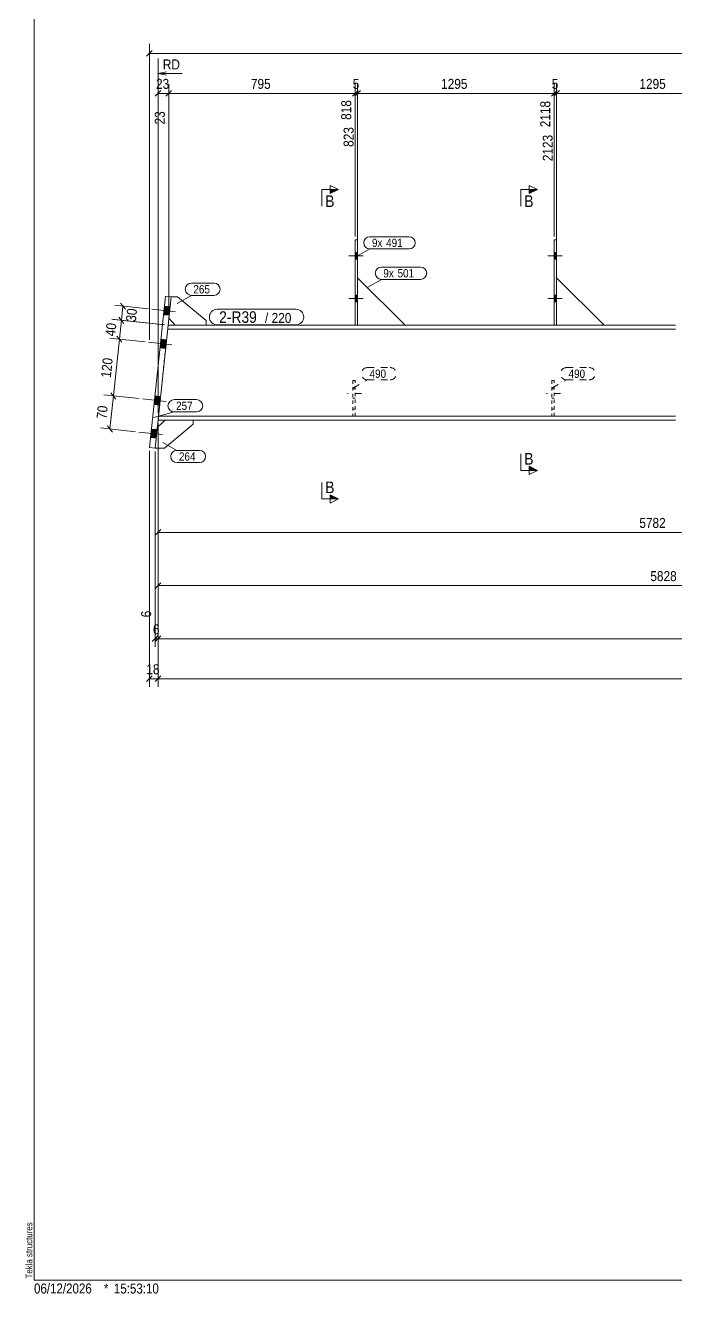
# Model space of a CAD drawing. Header units: millimetres. Extents: x 2 to 825, y 1 to 579.
# Drawn here: x 2.4 to 197.8, y 1 to 382.3 of the extents above; entities that cross this region are included whole.
import ezdxf

# ---------------------------------------------------------------- set-up
doc = ezdxf.new("R2010")
doc.units = ezdxf.units.MM
for name, pattern in [('XKITLINE00', [0]), ('XKITLINE01', [4, 1, -1, 1, -1]), ('XKITLINE02', [4, 2, -2])]:
    doc.linetypes.add(name, pattern=pattern)
for name, color, linetype, lineweight in [('Bolt', 3, 'Continuous', 0), ('Dimensions', 7, 'Continuous', 0), ('DrawingSheet', 5, 'Continuous', 0), ('OtherObjectType', 7, 'Continuous', 0), ('Part', 2, 'Continuous', 0), ('PartMark', 7, 'Continuous', 0), ('Section', 6, 'Continuous', 0)]:
    doc.layers.add(name, color=color, linetype=linetype, lineweight=lineweight)
doc.styles.add('ARIAL', font='ARIAL.TTF')
doc.styles.add('ARIAL_NARROW', font='ARIALN.TTF')

# ---------------------------------------------------------------- blocks, each defined once
blk = doc.blocks.new('*A12')
at = {"layer": 'Bolt'}
for points in [[(161.33, 313.97), (162.05, 313.97), (162.05, 311.97), (161.33, 311.97)], [(161.33, 313.97), (162.05, 313.97), (162.05, 311.97), (161.33, 311.97)], [(161.33, 301.11), (162.05, 301.11), (162.05, 299.11), (161.33, 299.11)], [(161.33, 301.11), (162.05, 301.11), (162.05, 299.11), (161.33, 299.11)]]:
    blk.add_hatch(color=3, dxfattribs=at).paths.add_polyline_path(points, flags=17)
at = {"layer": 'Bolt', "color": 3, "linetype": 'XKITLINE00', "lineweight": 0}
for p, q in [((163.71, 312.97), (159.42, 312.97)), ((163.71, 312.97), (159.42, 312.97)), ((162.05, 313.97), (161.33, 313.97)), ((162.05, 313.97), (161.33, 313.97)), ((162.05, 311.97), (161.33, 311.97)), ((162.05, 311.97), (161.33, 311.97)), ((163.71, 300.11), (159.42, 300.11)), ((163.71, 300.11), (159.42, 300.11)), ((162.05, 301.11), (161.33, 301.11)), ((162.05, 301.11), (161.33, 301.11)), ((162.05, 299.11), (161.33, 299.11)), ((162.05, 299.11), (161.33, 299.11))]:
    blk.add_line(p, q, dxfattribs=at)
blk = doc.blocks.new('*A13')
at = {"layer": 'Bolt', "color": 3, "linetype": 'XKITLINE02', "lineweight": 0}
for p, q in [((163.26, 271.61), (158.98, 271.61)), ((161.33, 273.02), (160.62, 273.02)), ((161.33, 270.21), (160.62, 270.21))]:
    blk.add_line(p, q, dxfattribs=at)
blk = doc.blocks.new('*A14')
at = {"layer": 'Bolt'}
for points in [[(101.52, 313.97), (102.23, 313.97), (102.23, 311.97), (101.52, 311.97)], [(101.52, 313.97), (102.23, 313.97), (102.23, 311.97), (101.52, 311.97)], [(101.52, 301.11), (102.23, 301.11), (102.23, 299.11), (101.52, 299.11)], [(101.52, 301.11), (102.23, 301.11), (102.23, 299.11), (101.52, 299.11)]]:
    blk.add_hatch(color=3, dxfattribs=at).paths.add_polyline_path(points, flags=17)
at = {"layer": 'Bolt', "color": 3, "linetype": 'XKITLINE00', "lineweight": 0}
for p, q in [((103.89, 312.97), (99.61, 312.97)), ((103.89, 312.97), (99.61, 312.97)), ((102.23, 313.97), (101.52, 313.97)), ((102.23, 313.97), (101.52, 313.97)), ((102.23, 311.97), (101.52, 311.97)), ((102.23, 311.97), (101.52, 311.97)), ((103.89, 300.11), (99.61, 300.11)), ((103.89, 300.11), (99.61, 300.11)), ((102.23, 301.11), (101.52, 301.11)), ((102.23, 301.11), (101.52, 301.11)), ((102.23, 299.11), (101.52, 299.11)), ((102.23, 299.11), (101.52, 299.11))]:
    blk.add_line(p, q, dxfattribs=at)
blk = doc.blocks.new('*A15')
at = {"layer": 'Bolt', "color": 3, "linetype": 'XKITLINE02', "lineweight": 0}
for p, q in [((103.45, 271.61), (99.16, 271.61)), ((101.52, 273.02), (100.81, 273.02)), ((101.52, 270.21), (100.81, 270.21))]:
    blk.add_line(p, q, dxfattribs=at)
blk = doc.blocks.new('*A17')
at = {"layer": 'Bolt'}
for points in [[(45.59, 295.1), (43.89, 295.28), (44.16, 297.83), (45.86, 297.65)], [(45.59, 295.1), (43.89, 295.28), (44.16, 297.83), (45.86, 297.65)], [(44.54, 285.15), (42.84, 285.33), (43.11, 287.89), (44.81, 287.71)], [(44.54, 285.15), (42.84, 285.33), (43.11, 287.89), (44.81, 287.71)], [(42.74, 268.1), (41.04, 268.28), (41.31, 270.84), (43.01, 270.66)], [(42.74, 268.1), (41.04, 268.28), (41.31, 270.84), (43.01, 270.66)], [(41.7, 258.16), (39.99, 258.34), (40.26, 260.9), (41.97, 260.72)], [(41.7, 258.16), (39.99, 258.34), (40.26, 260.9), (41.97, 260.72)]]:
    blk.add_hatch(color=3, dxfattribs=at).paths.add_polyline_path(points, flags=17)
at = {"layer": 'Bolt', "color": 3, "linetype": 'XKITLINE00', "lineweight": 0}
for p, q in [((44.16, 297.83), (45.86, 297.65)), ((44.16, 297.83), (45.86, 297.65)), ((40.4, 296.94), (47.5, 296.19)), ((40.4, 296.94), (47.5, 296.19)), ((43.89, 295.28), (45.59, 295.1)), ((43.89, 295.28), (45.59, 295.1)), ((39.35, 286.99), (46.45, 286.24)), ((39.35, 286.99), (46.45, 286.24)), ((43.11, 287.89), (44.81, 287.71)), ((43.11, 287.89), (44.81, 287.71)), ((42.84, 285.33), (44.54, 285.15)), ((42.84, 285.33), (44.54, 285.15)), ((41.31, 270.84), (43.01, 270.66)), ((41.31, 270.84), (43.01, 270.66)), ((37.55, 269.94), (44.66, 269.19)), ((37.55, 269.94), (44.66, 269.19)), ((41.04, 268.28), (42.74, 268.1)), ((41.04, 268.28), (42.74, 268.1)), ((36.5, 260), (43.61, 259.25)), ((36.5, 260), (43.61, 259.25)), ((40.26, 260.9), (41.97, 260.72)), ((40.26, 260.9), (41.97, 260.72)), ((39.99, 258.34), (41.7, 258.16)), ((39.99, 258.34), (41.7, 258.16))]:
    blk.add_line(p, q, dxfattribs=at)
blk = doc.blocks.new('*A18')
at = {"layer": 'Part', "color": 7, "linetype": 'XKITLINE01', "lineweight": 0}
for p, q in [((45.28, 292.11), (42.26, 263.54)), ((102.23, 292.11), (101.52, 292.11)), ((162.05, 292.11), (161.33, 292.11))]:
    blk.add_line(p, q, dxfattribs=at)
at = {"layer": 'Part', "color": 2, "linetype": 'XKITLINE00', "lineweight": 0}
for p, q in [((78.13, 290.9), (45.15, 290.9)), ((78.13, 292.11), (45.28, 292.11)), ((101.52, 292.11), (78.23, 292.11)), ((137.95, 290.9), (78.23, 290.9)), ((137.95, 292.11), (102.23, 292.11)), ((161.33, 292.11), (138.05, 292.11)), ((197.76, 290.9), (138.05, 290.9)), ((197.76, 292.11), (162.05, 292.11)), ((42.26, 263.54), (78.13, 263.54)), ((78.13, 264.76), (42.39, 264.76)), ((137.95, 264.76), (78.23, 264.76)), ((78.23, 263.54), (137.95, 263.54)), ((197.76, 264.76), (138.05, 264.76)), ((138.05, 263.54), (197.76, 263.54))]:
    blk.add_line(p, q, dxfattribs=at)
blk = doc.blocks.new('*A37')
at = {"layer": 'Part', "color": 2, "linetype": 'XKITLINE00', "lineweight": 0}
for p, q in [((162.05, 317.83), (161.33, 317.83)), ((161.33, 292.11), (161.33, 317.83)), ((162.05, 317.83), (162.05, 292.11)), ((162.05, 292.11), (161.33, 292.11))]:
    blk.add_line(p, q, dxfattribs=at)
blk = doc.blocks.new('*A38')
at = {"layer": 'Part', "color": 2, "linetype": 'XKITLINE00', "lineweight": 0}
blk.add_line((176.33, 292.11), (162.05, 306.4), dxfattribs=at)
at = {"layer": 'Part', "color": 7, "linetype": 'XKITLINE01', "lineweight": 0}
for p, q in [((162.05, 306.4), (162.05, 292.11)), ((162.05, 292.11), (176.33, 292.11))]:
    blk.add_line(p, q, dxfattribs=at)
blk = doc.blocks.new('*A39')
at = {"layer": 'Part', "color": 7, "linetype": 'XKITLINE01', "lineweight": 0}
for p, q in [((160.62, 275.47), (160.62, 264.76)), ((161.33, 275.47), (160.62, 275.47)), ((161.33, 264.76), (161.33, 275.47)), ((160.62, 266.9), (161.33, 266.9)), ((160.62, 264.76), (161.33, 264.76))]:
    blk.add_line(p, q, dxfattribs=at)
blk = doc.blocks.new('*A40')
at = {"layer": 'Part', "color": 2, "linetype": 'XKITLINE00', "lineweight": 0}
for p, q in [((102.23, 317.83), (101.52, 317.83)), ((101.52, 292.11), (101.52, 317.83)), ((102.23, 317.83), (102.23, 292.11)), ((102.23, 292.11), (101.52, 292.11))]:
    blk.add_line(p, q, dxfattribs=at)
blk = doc.blocks.new('*A41')
at = {"layer": 'Part', "color": 2, "linetype": 'XKITLINE00', "lineweight": 0}
blk.add_line((116.52, 292.11), (102.23, 306.4), dxfattribs=at)
at = {"layer": 'Part', "color": 7, "linetype": 'XKITLINE01', "lineweight": 0}
for p, q in [((102.23, 306.4), (102.23, 292.11)), ((102.23, 292.11), (116.52, 292.11))]:
    blk.add_line(p, q, dxfattribs=at)
blk = doc.blocks.new('*A42')
at = {"layer": 'Part', "color": 7, "linetype": 'XKITLINE01', "lineweight": 0}
for p, q in [((100.81, 275.47), (100.81, 264.76)), ((101.52, 275.47), (100.81, 275.47)), ((101.52, 264.76), (101.52, 275.47)), ((100.81, 266.9), (101.52, 266.9)), ((100.81, 264.76), (101.52, 264.76))]:
    blk.add_line(p, q, dxfattribs=at)
blk = doc.blocks.new('*A47')
at = {"layer": 'Part', "color": 2, "linetype": 'XKITLINE00', "lineweight": 0}
for p, q in [((42.04, 261.41), (44.41, 263.54)), ((52.81, 263.54), (52.81, 262.32)), ((52.81, 262.32), (44.24, 255.18)), ((44.24, 255.18), (41.38, 255.18))]:
    blk.add_line(p, q, dxfattribs=at)
at = {"layer": 'Part', "color": 7, "linetype": 'XKITLINE01', "lineweight": 0}
for p, q in [((44.41, 263.54), (52.81, 263.54)), ((41.38, 255.18), (42.04, 261.41))]:
    blk.add_line(p, q, dxfattribs=at)
blk = doc.blocks.new('*A48')
at = {"layer": 'Part', "color": 7, "linetype": 'XKITLINE01', "lineweight": 0}
for p, q in [((46.18, 300.64), (45.5, 294.24)), ((47.42, 292.11), (56.71, 292.11))]:
    blk.add_line(p, q, dxfattribs=at)
at = {"layer": 'Part', "color": 2, "linetype": 'XKITLINE00', "lineweight": 0}
for p, q in [((46.18, 300.64), (48.13, 300.64)), ((48.13, 300.64), (56.71, 293.49)), ((45.5, 294.24), (47.42, 292.11)), ((56.71, 292.11), (56.71, 293.49))]:
    blk.add_line(p, q, dxfattribs=at)
blk = doc.blocks.new('*A49')
at = {"layer": 'Part', "color": 2, "linetype": 'XKITLINE00', "lineweight": 0}
for p, q in [((39.68, 255.36), (44.47, 300.82)), ((41.38, 255.18), (46.18, 300.64)), ((44.47, 300.82), (46.18, 300.64)), ((41.38, 255.18), (39.68, 255.36))]:
    blk.add_line(p, q, dxfattribs=at)
blk = doc.blocks.new('*A118')
at = {"layer": 'DrawingSheet', "color": 5, "linetype": 'XKITLINE00', "lineweight": 0}
for p, q in [((5, 579), (5, 5)), ((5, 5), (825, 5))]:
    blk.add_line(p, q, dxfattribs=at)
at = {"layer": 'DrawingSheet', "color": 5, "style": 'ARIAL', "width": 0.85}
blk.add_text('Tekla structures', height=2, rotation=90, dxfattribs=at).set_placement((4.5, 5.5))
blk = doc.blocks.new('*A125')
at = {"layer": 'OtherObjectType', "color": 7, "style": 'ARIAL_NARROW', "width": 1.008832}
for s, p in [('06/12/2026', (4.99, 1)), ('*', (26, 1)), ('15:53:10', (29, 1))]:
    blk.add_text(s, height=3, dxfattribs=at).set_placement(p)
blk = doc.blocks.new('*A131')
at = {"layer": 'Dimensions', "color": 7, "linetype": 'XKITLINE00', "lineweight": 0}
for p, q in [((40.52, 374.68), (38.83, 372.98)), ((39.68, 287.68), (39.68, 376.68)), ((39.68, 373.83), (668.71, 373.83))]:
    blk.add_line(p, q, dxfattribs=at)
at = {"layer": 'Dimensions', "color": 3}
blk.add_point((39.68, 373.83), dxfattribs=at)
blk = doc.blocks.new('*A132')
at = {"layer": 'Dimensions', "color": 7, "linetype": 'XKITLINE00', "lineweight": 0}
for p, q in [((42.26, 262.54), (42.26, 183.43)), ((39.68, 254.36), (39.68, 183.43)), ((40.52, 186.68), (38.83, 184.98)), ((39.68, 185.83), (42.26, 185.83)), ((43.11, 186.68), (41.41, 184.98))]:
    blk.add_line(p, q, dxfattribs=at)
at = {"layer": 'Dimensions', "color": 3}
for p in [(39.68, 185.83), (42.26, 185.83)]:
    blk.add_point(p, dxfattribs=at)
at = {"layer": 'Dimensions', "color": 3, "style": 'ARIAL', "width": 0.85}
blk.add_text('18', height=3, dxfattribs=at).set_placement((38.74, 187.18))
blk = doc.blocks.new('*A133')
at = {"layer": 'Dimensions', "color": 7, "linetype": 'XKITLINE00', "lineweight": 0}
for p, q in [((42.26, 262.54), (42.26, 195.43)), ((41.38, 254.18), (41.38, 195.43)), ((42.23, 198.68), (40.53, 196.98)), ((43.11, 198.68), (41.41, 196.98)), ((41.38, 197.83), (42.26, 197.83))]:
    blk.add_line(p, q, dxfattribs=at)
at = {"layer": 'Dimensions', "color": 3}
for p in [(41.38, 197.83), (42.26, 197.83)]:
    blk.add_point(p, dxfattribs=at)
at = {"layer": 'Dimensions', "color": 3, "style": 'ARIAL', "width": 0.85}
blk.add_text('6', height=3, rotation=90.0002, dxfattribs=at).set_placement((40.18, 204.29))
blk.add_text('6', height=3, dxfattribs=at).set_placement((40.71, 199.18))
blk = doc.blocks.new('*A134')
at = {"layer": 'Dimensions', "color": 7, "linetype": 'XKITLINE00', "lineweight": 0}
for p, q in [((103.08, 362.68), (101.39, 360.98)), ((102.23, 307.4), (102.23, 364.68)), ((162.18, 362.68), (160.49, 360.98)), ((161.33, 318.83), (161.33, 364.68)), ((102.23, 361.83), (161.33, 361.83))]:
    blk.add_line(p, q, dxfattribs=at)
at = {"layer": 'Dimensions', "color": 3}
for p in [(102.23, 361.83), (161.33, 361.83)]:
    blk.add_point(p, dxfattribs=at)
at = {"layer": 'Dimensions', "color": 3, "style": 'ARIAL', "width": 0.85}
blk.add_text('1295', height=3, dxfattribs=at).set_placement((127.33, 363.18))
blk.add_text('2118', height=3, rotation=90.0002, dxfattribs=at).set_placement((160.13, 351.63))
blk = doc.blocks.new('*A135')
at = {"layer": 'Dimensions', "color": 7, "linetype": 'XKITLINE00', "lineweight": 0}
for p, q in [((162.18, 362.68), (160.49, 360.98)), ((162.9, 362.68), (161.2, 360.98)), ((161.33, 318.83), (161.33, 364.68)), ((162.05, 307.4), (162.05, 364.68)), ((161.33, 361.83), (162.05, 361.83))]:
    blk.add_line(p, q, dxfattribs=at)
at = {"layer": 'Dimensions', "color": 3}
for p in [(161.33, 361.83), (162.05, 361.83)]:
    blk.add_point(p, dxfattribs=at)
at = {"layer": 'Dimensions', "color": 3, "style": 'ARIAL', "width": 0.85}
blk.add_text('5', height=3, dxfattribs=at).set_placement((160.58, 363.18))
blk.add_text('2123', height=3, rotation=90.0002, dxfattribs=at).set_placement((160.85, 341.43))
blk = doc.blocks.new('*A136')
at = {"layer": 'Dimensions', "color": 7, "linetype": 'XKITLINE00', "lineweight": 0}
for p, q in [((162.9, 362.68), (161.2, 360.98)), ((162.05, 307.4), (162.05, 364.68)), ((221.54, 362.68), (219.84, 360.98)), ((220.69, 318.83), (220.69, 364.68)), ((162.05, 361.83), (220.69, 361.83))]:
    blk.add_line(p, q, dxfattribs=at)
at = {"layer": 'Dimensions', "color": 3}
for p in [(162.05, 361.83), (220.69, 361.83)]:
    blk.add_point(p, dxfattribs=at)
at = {"layer": 'Dimensions', "color": 3, "style": 'ARIAL', "width": 0.85}
blk.add_text('1295', height=3, dxfattribs=at).set_placement((186.92, 363.18))
blk.add_text('3418', height=3, rotation=90.0002, dxfattribs=at).set_placement((219.49, 351.63))
blk = doc.blocks.new('*A152')
at = {"layer": 'Dimensions', "color": 7, "linetype": 'XKITLINE00', "lineweight": 0}
for p, q in [((36.56, 270.05), (26.02, 271.16)), ((27.8, 260.92), (28.85, 270.86)), ((28.1, 271.79), (29.61, 269.93)), ((35.51, 260.1), (24.97, 261.22)), ((27.05, 261.85), (28.56, 259.98))]:
    blk.add_line(p, q, dxfattribs=at)
at = {"layer": 'Dimensions', "color": 3}
for p in [(28.85, 270.86), (27.8, 260.92)]:
    blk.add_point(p, dxfattribs=at)
at = {"layer": 'Dimensions', "color": 3, "style": 'ARIAL', "width": 0.85}
blk.add_text('70', height=3, rotation=83.9784, dxfattribs=at).set_placement((26.75, 263.82))
blk = doc.blocks.new('*A153')
at = {"layer": 'Dimensions', "color": 7, "linetype": 'XKITLINE00', "lineweight": 0}
for p, q in [((38.36, 287.1), (27.82, 288.21)), ((28.85, 270.86), (30.65, 287.91)), ((29.89, 288.84), (31.4, 286.98)), ((36.56, 270.05), (26.02, 271.16)), ((28.1, 271.79), (29.61, 269.93))]:
    blk.add_line(p, q, dxfattribs=at)
at = {"layer": 'Dimensions', "color": 3}
for p in [(30.65, 287.91), (28.85, 270.86)]:
    blk.add_point(p, dxfattribs=at)
at = {"layer": 'Dimensions', "color": 3, "style": 'ARIAL', "width": 0.85}
blk.add_text('120', height=3, rotation=83.9784, dxfattribs=at).set_placement((28.06, 276.21))
blk = doc.blocks.new('*A154')
at = {"layer": 'Dimensions', "color": 7, "linetype": 'XKITLINE00', "lineweight": 0}
for p, q in [((44.28, 292.22), (28.41, 293.89)), ((30.49, 294.53), (32, 292.66)), ((30.65, 287.91), (31.25, 293.59)), ((38.36, 287.1), (27.82, 288.21)), ((29.89, 288.84), (31.4, 286.98))]:
    blk.add_line(p, q, dxfattribs=at)
at = {"layer": 'Dimensions', "color": 3}
for p in [(31.25, 293.59), (30.65, 287.91)]:
    blk.add_point(p, dxfattribs=at)
at = {"layer": 'Dimensions', "color": 3, "style": 'ARIAL', "width": 0.85}
blk.add_text('40', height=3, rotation=83.9784, dxfattribs=at).set_placement((29.37, 288.68))
blk = doc.blocks.new('*A155')
at = {"layer": 'Dimensions', "color": 7, "linetype": 'XKITLINE00', "lineweight": 0}
for p, q in [((39.4, 297.04), (29.31, 298.11)), ((30.94, 298.79), (32.45, 296.92)), ((31.25, 293.59), (31.7, 297.85)), ((44.28, 292.22), (28.86, 293.84)), ((30.49, 294.53), (32, 292.66))]:
    blk.add_line(p, q, dxfattribs=at)
at = {"layer": 'Dimensions', "color": 3}
for p in [(31.7, 297.85), (31.25, 293.59)]:
    blk.add_point(p, dxfattribs=at)
at = {"layer": 'Dimensions', "color": 3, "style": 'ARIAL', "width": 0.85}
blk.add_text('30', height=3, rotation=83.9784, dxfattribs=at).set_placement((35.57, 293.05))
blk = doc.blocks.new('*A158')
at = {"layer": 'PartMark', "color": 7, "linetype": 'XKITLINE00', "lineweight": 0}
for p, q in [((43.71, 256.89), (47.95, 254.5)), ((47.95, 254.5), (54.71, 254.5)), ((47.95, 250.8), (54.71, 250.8))]:
    blk.add_line(p, q, dxfattribs=at)
for centre, start, end in [((47.95, 252.65), 90, 270), ((54.71, 252.65), 270, 90)]:
    blk.add_arc(centre, 1.85, start, end, dxfattribs=at)
at = {"layer": 'PartMark', "color": 3, "style": 'ARIAL', "width": 0.85}
blk.add_text('264', height=2.5, dxfattribs=at).set_placement((48.55, 251.4))
blk = doc.blocks.new('*A159')
at = {"layer": 'PartMark', "color": 7, "linetype": 'XKITLINE00', "lineweight": 0}
for p, q in [((52.3, 304.77), (59.07, 304.77)), ((48.06, 298.68), (52.3, 301.07)), ((52.3, 301.07), (59.07, 301.07))]:
    blk.add_line(p, q, dxfattribs=at)
for centre, start, end in [((52.3, 302.92), 90, 270), ((59.07, 302.92), 270, 90)]:
    blk.add_arc(centre, 1.85, start, end, dxfattribs=at)
at = {"layer": 'PartMark', "color": 3, "style": 'ARIAL', "width": 0.85}
blk.add_text('265', height=2.5, dxfattribs=at).set_placement((52.9, 301.67))
blk = doc.blocks.new('*A160')
at = {"layer": 'PartMark', "color": 7, "linetype": 'XKITLINE00', "lineweight": 0}
for p, q in [((47.09, 269.75), (53.85, 269.75)), ((41.02, 264.4), (47.09, 266.05)), ((47.09, 266.05), (53.85, 266.05))]:
    blk.add_line(p, q, dxfattribs=at)
for centre, start, end in [((47.09, 267.9), 90, 270), ((53.85, 267.9), 270, 90)]:
    blk.add_arc(centre, 1.85, start, end, dxfattribs=at)
at = {"layer": 'PartMark', "color": 3, "style": 'ARIAL', "width": 0.85}
blk.add_text('257', height=2.5, dxfattribs=at).set_placement((47.69, 266.65))
blk = doc.blocks.new('*A161')
at = {"layer": 'PartMark', "color": 7, "linetype": 'XKITLINE02', "lineweight": 0}
for p, q in [((165.05, 279.38), (171.81, 279.38)), ((160.8, 273.29), (165.05, 275.68)), ((165.05, 275.68), (171.81, 275.68))]:
    blk.add_line(p, q, dxfattribs=at)
for centre, start, end in [((165.05, 277.53), 90, 270), ((171.81, 277.53), 270, 90)]:
    blk.add_arc(centre, 1.85, start, end, dxfattribs=at)
at = {"layer": 'PartMark', "color": 3, "style": 'ARIAL', "width": 0.85}
blk.add_text('490', height=2.5, dxfattribs=at).set_placement((165.65, 276.28))
blk = doc.blocks.new('*A162')
at = {"layer": 'PartMark', "color": 7, "linetype": 'XKITLINE02', "lineweight": 0}
for p, q in [((105.23, 279.38), (112, 279.38)), ((100.99, 273.29), (105.23, 275.68)), ((105.23, 275.68), (112, 275.68))]:
    blk.add_line(p, q, dxfattribs=at)
for centre, start, end in [((105.23, 277.53), 90, 270), ((112, 277.53), 270, 90)]:
    blk.add_arc(centre, 1.85, start, end, dxfattribs=at)
at = {"layer": 'PartMark', "color": 3, "style": 'ARIAL', "width": 0.85}
blk.add_text('490', height=2.5, dxfattribs=at).set_placement((105.83, 276.28))
blk = doc.blocks.new('*A167')
at = {"layer": 'PartMark', "color": 7, "linetype": 'XKITLINE00', "lineweight": 0}
for p, q in [((60.03, 296.91), (83.68, 296.91)), ((60.03, 292.21), (83.68, 292.21))]:
    blk.add_line(p, q, dxfattribs=at)
for centre, start, end in [((60.03, 294.56), 90, 270), ((83.68, 294.56), 270, 90)]:
    blk.add_arc(centre, 2.35, start, end, dxfattribs=at)
at = {"layer": 'PartMark', "color": 1, "style": 'ARIAL', "width": 0.85}
blk.add_text('2-R39', height=3.5, dxfattribs=at).set_placement((60.63, 292.81))
at = {"layer": 'PartMark', "color": 3, "style": 'ARIAL', "width": 0.85}
for s, p in [('/', (74.39, 292.81)), ('220', (76.4, 292.81))]:
    blk.add_text(s, height=3, dxfattribs=at).set_placement(p)
blk = doc.blocks.new('*A169')
at = {"layer": 'PartMark', "color": 7, "linetype": 'XKITLINE00', "lineweight": 0}
for p, q in [((109.38, 309.59), (121.16, 309.59)), ((105.13, 303.5), (109.38, 305.89)), ((109.38, 305.89), (121.16, 305.89))]:
    blk.add_line(p, q, dxfattribs=at)
for centre, start, end in [((109.38, 307.74), 90, 270), ((121.16, 307.74), 270, 90)]:
    blk.add_arc(centre, 1.85, start, end, dxfattribs=at)
at = {"layer": 'PartMark', "color": 3, "style": 'ARIAL', "width": 0.85}
for s, p in [('9x', (109.98, 306.49)), ('501', (114.25, 306.49))]:
    blk.add_text(s, height=2.5, dxfattribs=at).set_placement(p)
blk = doc.blocks.new('*A170')
at = {"layer": 'PartMark', "color": 7, "linetype": 'XKITLINE00', "lineweight": 0}
for p, q in [((105.95, 318.74), (117.73, 318.74)), ((101.7, 312.64), (105.95, 315.04)), ((105.95, 315.04), (117.73, 315.04))]:
    blk.add_line(p, q, dxfattribs=at)
for centre, start, end in [((105.95, 316.89), 90, 270), ((117.73, 316.89), 270, 90)]:
    blk.add_arc(centre, 1.85, start, end, dxfattribs=at)
at = {"layer": 'PartMark', "color": 3, "style": 'ARIAL', "width": 0.85}
for s, p in [('9x', (106.55, 315.64)), ('491', (110.82, 315.64))]:
    blk.add_text(s, height=2.5, dxfattribs=at).set_placement(p)
blk = doc.blocks.new('*A176')
at = {"layer": 'Section'}
for points in [[(94.02, 332.92), (96.52, 332.92), (94.02, 331.67)], [(94.02, 241.13), (96.52, 239.88), (94.02, 239.88)]]:
    blk.add_hatch(color=3, dxfattribs=at).paths.add_polyline_path(points, flags=17)
at = {"layer": 'Section', "color": 1, "linetype": 'XKITLINE00', "lineweight": 0}
for p, q in [((91.52, 332.92), (91.52, 327.92)), ((91.52, 332.92), (96.52, 332.92)), ((91.52, 239.88), (91.52, 244.88)), ((91.52, 239.88), (96.52, 239.88))]:
    blk.add_line(p, q, dxfattribs=at)
at = {"layer": 'Section', "color": 3, "linetype": 'XKITLINE00', "lineweight": 0}
for p, q in [((94.02, 331.67), (94.02, 334.17)), ((94.02, 334.17), (96.52, 332.92)), ((96.52, 332.92), (94.02, 331.67)), ((96.52, 239.88), (94.02, 241.13)), ((94.02, 241.13), (94.02, 238.63)), ((96.52, 239.88), (94.02, 238.63))]:
    blk.add_line(p, q, dxfattribs=at)
at = {"layer": 'Section', "color": 7, "style": 'ARIAL', "width": 0.85}
for p in [(92.52, 327.67), (92.52, 241.63)]:
    blk.add_text('B', height=3.5, dxfattribs=at).set_placement(p)
blk = doc.blocks.new('*A177')
at = {"layer": 'Section'}
for points in [[(153.83, 332.92), (156.33, 332.92), (153.83, 331.67)], [(153.83, 249.7), (156.33, 248.45), (153.83, 248.45)]]:
    blk.add_hatch(color=3, dxfattribs=at).paths.add_polyline_path(points, flags=17)
at = {"layer": 'Section', "color": 1, "linetype": 'XKITLINE00', "lineweight": 0}
for p, q in [((151.33, 332.92), (151.33, 327.92)), ((151.33, 332.92), (156.33, 332.92)), ((151.33, 248.45), (151.33, 253.45)), ((151.33, 248.45), (156.33, 248.45))]:
    blk.add_line(p, q, dxfattribs=at)
at = {"layer": 'Section', "color": 3, "linetype": 'XKITLINE00', "lineweight": 0}
for p, q in [((153.83, 331.67), (153.83, 334.17)), ((153.83, 334.17), (156.33, 332.92)), ((156.33, 332.92), (153.83, 331.67)), ((156.33, 248.45), (153.83, 249.7)), ((153.83, 249.7), (153.83, 247.2)), ((156.33, 248.45), (153.83, 247.2))]:
    blk.add_line(p, q, dxfattribs=at)
at = {"layer": 'Section', "color": 7, "style": 'ARIAL', "width": 0.85}
for p in [(152.33, 327.67), (152.33, 250.2)]:
    blk.add_text('B', height=3.5, dxfattribs=at).set_placement(p)
blk = doc.blocks.new('*A179')
at = {"layer": 'Dimensions', "color": 7, "linetype": 'XKITLINE00', "lineweight": 0}
for p, q in [((42.26, 262.54), (42.26, 183.43)), ((43.11, 186.68), (41.41, 184.98)), ((42.26, 185.83), (666.99, 185.83))]:
    blk.add_line(p, q, dxfattribs=at)
at = {"layer": 'Dimensions', "color": 3}
blk.add_point((42.26, 185.83), dxfattribs=at)
blk = doc.blocks.new('*A181')
at = {"layer": 'Dimensions', "color": 7, "linetype": 'XKITLINE00', "lineweight": 0}
for p, q in [((42.26, 262.54), (42.26, 195.43)), ((43.11, 198.68), (41.41, 196.98)), ((42.26, 197.83), (666.99, 197.83))]:
    blk.add_line(p, q, dxfattribs=at)
at = {"layer": 'Dimensions', "color": 3}
blk.add_point((42.26, 197.83), dxfattribs=at)
blk = doc.blocks.new('*A182')
at = {"layer": 'Dimensions', "color": 7, "linetype": 'XKITLINE00', "lineweight": 0}
for p, q in [((347.05, 263.9), (347.05, 211.43)), ((42.26, 262.54), (42.26, 211.43)), ((43.11, 214.68), (41.41, 212.98)), ((42.26, 213.83), (347.05, 213.83)), ((347.9, 214.68), (346.2, 212.98))]:
    blk.add_line(p, q, dxfattribs=at)
at = {"layer": 'Dimensions', "color": 3}
for p in [(42.26, 213.83), (347.05, 213.83)]:
    blk.add_point(p, dxfattribs=at)
at = {"layer": 'Dimensions', "color": 3, "style": 'ARIAL', "width": 0.85}
blk.add_text('5828', height=3, rotation=90.0002, dxfattribs=at).set_placement((345.85, 215.13))
blk.add_text('5828', height=3, dxfattribs=at).set_placement((190.21, 215.18))
blk = doc.blocks.new('*A184')
at = {"layer": 'Dimensions', "color": 7, "linetype": 'XKITLINE00', "lineweight": 0}
for p, q in [((42.26, 262.54), (42.26, 227.43)), ((340.44, 259.08), (340.44, 227.43)), ((43.11, 230.68), (41.41, 228.98)), ((42.26, 229.83), (340.44, 229.83)), ((341.29, 230.68), (339.59, 228.98))]:
    blk.add_line(p, q, dxfattribs=at)
at = {"layer": 'Dimensions', "color": 3}
for p in [(42.26, 229.83), (340.44, 229.83)]:
    blk.add_point(p, dxfattribs=at)
at = {"layer": 'Dimensions', "color": 3, "style": 'ARIAL', "width": 0.85}
blk.add_text('5782', height=3, rotation=90.0002, dxfattribs=at).set_placement((339.24, 231.13))
blk.add_text('5782', height=3, dxfattribs=at).set_placement((186.9, 231.18))
blk = doc.blocks.new('*A187')
at = {"layer": 'Dimensions', "color": 7, "linetype": 'XKITLINE00', "lineweight": 0}
for p, q in [((42.26, 265.76), (42.26, 372.33)), ((44.76, 368.33), (42.26, 367.83)), ((44.76, 367.33), (42.26, 367.83)), ((49.48, 367.83), (42.26, 367.83)), ((43.11, 362.68), (41.41, 360.98)), ((42.26, 265.76), (42.26, 364.68)), ((46.35, 362.68), (44.65, 360.98)), ((45.5, 295.24), (45.5, 364.68)), ((42.26, 361.83), (45.5, 361.83))]:
    blk.add_line(p, q, dxfattribs=at)
at = {"layer": 'Dimensions', "color": 7}
blk.add_point((42.26, 367.83), dxfattribs=at)
at = {"layer": 'Dimensions', "color": 3}
for p in [(42.26, 361.83), (45.5, 361.83)]:
    blk.add_point(p, dxfattribs=at)
at = {"layer": 'Dimensions', "color": 3, "style": 'ARIAL', "width": 0.85}
for s, p in [('RD', (43.71, 369.03)), ('23', (41.66, 363.18))]:
    blk.add_text(s, height=3, dxfattribs=at).set_placement(p)
blk.add_text('23', height=3, rotation=90.0002, dxfattribs=at).set_placement((44.3, 352.48))
blk = doc.blocks.new('*A188')
at = {"layer": 'Dimensions', "color": 7, "linetype": 'XKITLINE00', "lineweight": 0}
for p, q in [((46.35, 362.68), (44.65, 360.98)), ((45.5, 295.24), (45.5, 364.68)), ((102.37, 362.68), (100.67, 360.98)), ((101.52, 318.83), (101.52, 364.68)), ((45.5, 361.83), (101.52, 361.83))]:
    blk.add_line(p, q, dxfattribs=at)
at = {"layer": 'Dimensions', "color": 3}
for p in [(45.5, 361.83), (101.52, 361.83)]:
    blk.add_point(p, dxfattribs=at)
at = {"layer": 'Dimensions', "color": 3, "style": 'ARIAL', "width": 0.85}
blk.add_text('795', height=3, dxfattribs=at).set_placement((70.17, 363.18))
blk.add_text('818', height=3, rotation=90.0002, dxfattribs=at).set_placement((100.32, 353.85))
blk = doc.blocks.new('*A189')
at = {"layer": 'Dimensions', "color": 7, "linetype": 'XKITLINE00', "lineweight": 0}
for p, q in [((102.37, 362.68), (100.67, 360.98)), ((103.08, 362.68), (101.39, 360.98)), ((101.52, 318.83), (101.52, 364.68)), ((102.23, 307.4), (102.23, 364.68)), ((101.52, 361.83), (102.23, 361.83))]:
    blk.add_line(p, q, dxfattribs=at)
at = {"layer": 'Dimensions', "color": 3}
for p in [(101.52, 361.83), (102.23, 361.83)]:
    blk.add_point(p, dxfattribs=at)
at = {"layer": 'Dimensions', "color": 3, "style": 'ARIAL', "width": 0.85}
blk.add_text('5', height=3, dxfattribs=at).set_placement((100.76, 363.18))
blk.add_text('823', height=3, rotation=90.0002, dxfattribs=at).set_placement((101.03, 345.75))

msp = doc.modelspace()

# ---------------------------------------------------------------- block references
at = {"lineweight": 0}
for name in ['*A118', '*A131', '*A187', '*A188', '*A189', '*A134', '*A135', '*A136', '*A176', '*A177', '*A40', '*A170', '*A37', '*A14', '*A12', '*A169', '*A41', '*A38', '*A159', '*A155', '*A17', '*A49', '*A48', '*A154', '*A167', '*A153', '*A162', '*A161', '*A42', '*A39', '*A152', '*A15', '*A13', '*A160', '*A47', '*A182', '*A133', '*A132', '*A179', '*A181', '*A184', '*A158', '*A125']:
    msp.add_blockref(name, (0, 0), dxfattribs=at)
at = {"layer": 'Part', "lineweight": 0}
msp.add_blockref('*A18', (0, 0), dxfattribs=at)

doc.saveas('drawing.dxf')
